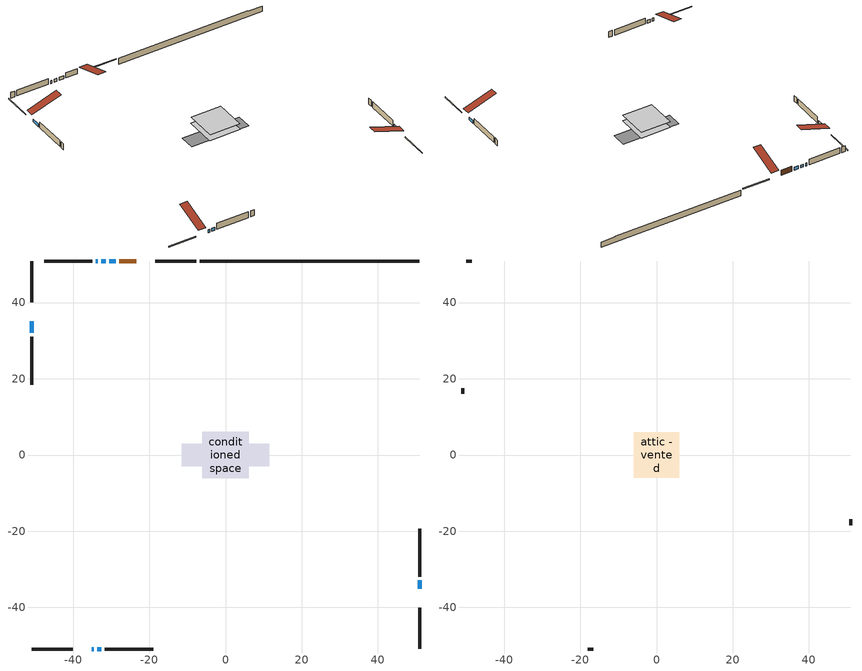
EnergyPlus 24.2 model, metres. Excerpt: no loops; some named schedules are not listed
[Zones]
conditioned space
 floor adiabatic (AdiabaticFloorConstruction): -6.04,-6.04 -6.04,6.04 6.04,6.04 6.04,-6.04 z0.56
 floor foundation (Slab1 construction): -11.43,-2.97 -11.43,2.97 11.43,2.97 11.43,-2.97 z-1.8
 wall outside (RimJoist1 construction): -7.62,50.91 -18.43,50.91 / -50.91,-50.91 -40.11,-50.91 / -50.91,50.91 -50.91,40.11 / 50.91,-50.91 50.91,-40.11 z0.56:0.86
 wall outside (AdiabaticWallConstruction 1): -23.37,50.91 -27.84,50.91 z0.56:2.59
 wall outside (AdiabaticWallConstruction): 50.91,-35.17 50.91,-32.88 / -35.17,-50.91 -34.62,-50.91 / -50.91,35.17 -50.91,32.02 / -28.76,50.91 -30.54,50.91 / -31.47,50.91 -32.56,50.91 / -33.7,-50.91 -32.55,-50.91 / -33.49,50.91 -34.03,50.91 z0.56:1.78
 wall outside (Wall1 construction): -34.96,50.91 -47.57,50.91 / -31.62,-50.91 -19.01,-50.91 / -50.91,31.09 -50.91,18.48 / 50.91,-31.95 50.91,-19.34 z0.56:3
 wall foundation (FoundationWall1 construction): -6.69,50.91,-1.8 -6.69,50.91,0.56 45.15,50.91,0.56 45.15,50.91,0.33 50.91,50.91,0.33 50.91,50.91,-1.8
 window (WindowConstruction): 50.91,-35.16 50.91,-32.88 z0.56:1.78
 window (WindowConstruction 6): -35.16,-50.91 -34.62,-50.91 z0.56:1.78
 window (WindowConstruction 1): -50.91,35.16 -50.91,32.02 z0.56:1.78
 window (WindowConstruction 2): -28.77,50.91 -30.54,50.91 z0.56:1.78
 window (WindowConstruction 3): -31.47,50.91 -32.56,50.91 z0.56:1.78
 window (WindowConstruction 4): -33.69,-50.91 -32.55,-50.91 z0.56:1.78
 window (WindowConstruction 5): -33.49,50.91 -34.03,50.91 z0.56:1.78
 door (Door): -23.37,50.91 -27.84,50.91 z0.56:2.59
 ceiling adiabatic (AdiabaticFloorConstruction): 6.04,-6.04 6.04,6.04 -6.04,6.04 -6.04,-6.04 z0.56
attic - vented
 floor to conditioned space (Floor1 construction Reversed): -6.02,-6.02 -6.02,6.02 6.02,6.02 6.02,-6.02 z3
 wall outside (Wall2 construction): -48.5,50.91 -49.98,50.91 / -18.08,-50.91 -16.6,-50.91 / -50.91,17.55 -50.91,16.06 / 50.91,-18.41 50.91,-16.93 z0.56:3
 roof outside (Roof1 construction): -22.44,50.91,3 -22.44,39.2,6.9 -19.35,39.2,6.9 -19.35,50.91,3; -36.09,-50.91,3 -36.09,-39.2,6.9 -39.18,-39.2,6.9 -39.18,-50.91,3; -50.91,36.09,3 -39.2,36.09,6.9 -39.2,39.18,6.9 -50.91,39.18,3; 50.91,-36.09,3 39.2,-36.09,6.9 39.2,-39.18,6.9 50.91,-39.18,3
[Building]
Building 1: Terrain=Suburbs
[Site:Location]
Regina Intl AP_SK: Latitude {deg}=50.43; Longitude {deg}=-104.67; Time Zone {hr}=-6; Elevation {m}=578; Keep Site Location Information=Yes
[Site:GroundTemperature:Shallow]
-2.28208, -4.75844, -4.95676, -3.7816, 0.936024, 5.63167, 9.70254, 12.2813, 12.5004, 10.403, 6.43594, 1.88434
[Site:WaterMainsTemperature]
Calculation Method=Schedule; Temperature Schedule=mains temperature schedule
[Material] Roughness=Rough; Thermal Absorptance=0.9
Name | Thickness {m} | Conductivity {W/m-K} | Density {kg/m3} | Specific Heat {J/kg-K} | Solar Absorptance | Visible Absorptance
asphalt or fiberglass shingles | 0.00635 | 0.162714 | 1121.4 | 1465.45 | 0.84 | 0.84
ceiling loosefill ins | 0.254 | 0.0480833 | 16.02 | 1046.75 | 0.7 | 0.7
ceiling stud and cavity | 0.1397 | 0.0917193 | 65.682 | 1177.47 | 0.7 | 0.7
concrete 4.0 in. | 0.1016 | 1.803125 | 2242.8 | 837.4 | 0.7 | 0.7
concrete 8.0 in. | 0.2032 | 1.803125 | 2242.8 | 837.4 | 0.7 | 0.7
door material | 0.04445 | 0.0451087 | 512.64 | 1214.23 | 0.7 | 0.7
exterior vertical ins | 0.0457286 | 0.029427 | 32.04 | 1214.23 | 0.7 | 0.7
floor covering | 0.0127 | 0.0433444 | 54.468 | 1339.84 | 0.6 | 0.6
floor rigid ins; wall rigid ins 1 | 0.512978 | 0.029427 | 32.04 | 1214.23 | 0.7 | 0.7
floor stud and cavity | 0.1397 | 1.75129 | 37.0049 | 1207.88 | 0.7 | 0.7
furniture material conditioned space 1 | 0.1524 | 0.115458 | 640.8 | 1214.23 | 0.6 | 0.6
gypsum board | 0.0127 | 0.160291 | 801 | 837.4 | 0.6 | 0.6
gypsum board 1 | 0.0127 | 0.160291 | 801 | 837.4 | 0.7 | 0.7
osb sheathing 0.5 in. | 0.0127 | 0.115458 | 512.64 | 1214.23 | 0.7 | 0.7
osb sheathing 0.75 in. | 0.01905 | 0.115458 | 512.64 | 1214.23 | 0.7 | 0.7
osb sheathing 2.0 in. | 0.0508 | 0.115458 | 512.64 | 1214.23 | 0.7 | 0.7
rim joist rigid ins; wall rigid ins | 0.051816 | 0.029427 | 32.04 | 1214.23 | 0.7 | 0.7
rim joist stud and cavity | 0.0508 | 0.0439398 | 125.044 | 1163.47 | 0.6 | 0.6
wall stud and cavity | 0.1397 | 0.212138 | 139.0536 | 1170.24 | 0.7 | 0.7
wall stud and cavity 1 | 0.0889 | 6.1454 | 50.32683 | 1063.81 | 0.6 | 0.6
wall stud and cavity 2 | 0.0889 | 0.380278 | 52.3479 | 1209.89 | 0.7 | 0.7
wall stud and cavity 3 | 0.0889 | 0.391764 | 83.0341 | 1211.67 | 0.7 | 0.7
wood siding | 0.0254 | 0.102417 | 544.68 | 1172.36 | 0 | 0
wood siding 1 | 0.00254 | 0.102417 | 544.68 | 1172.36 | 0 | 0
wood siding 2; wood siding 3; wood siding 4 | 0.0254 | 0.102417 | 544.68 | 1172.36 | 0.7 | 0.7
[WindowMaterial:SimpleGlazingSystem]
Name | U-Factor {W/m2-K} | Solar Heat Gain Coefficient
WindowMaterial | 2.92474 | 0.66
WindowMaterial 1 | 2.887263 | 0.7
WindowMaterial 2 | 2.95767 | 0.63
WindowMaterial 3 | 2.92814 | 0.66
WindowMaterial 4 | 3.02467 | 0.56
[Construction]
AdiabaticFloorConstruction: floor stud and cavity, floor rigid ins, osb sheathing 0.75 in., floor covering
AdiabaticWallConstruction: wood siding 3, wall rigid ins 1, wall stud and cavity 2, gypsum board
AdiabaticWallConstruction 1: wood siding 4, wall rigid ins 1, wall stud and cavity 2, gypsum board
Door: door material
Floor1 construction Reversed: gypsum board, ceiling stud and cavity, ceiling loosefill ins
FoundationWall1 construction: concrete 8.0 in., gypsum board 1
furniture construction conditioned space 1: furniture material conditioned space 1
PartitionWallConstruction: gypsum board, wall stud and cavity 3, gypsum board
RimJoist1 construction: wood siding 2, rim joist rigid ins, osb sheathing 2.0 in., rim joist stud and cavity
Roof1 construction: asphalt or fiberglass shingles
Slab1 construction: concrete 4.0 in.
Wall1 construction: wood siding, wall rigid ins, osb sheathing 0.5 in., wall stud and cavity, gypsum board
Wall2 construction: wood siding 1, wall stud and cavity 1
WindowConstruction; WindowConstruction 4: WindowMaterial
WindowConstruction 1: WindowMaterial 1
WindowConstruction 2: WindowMaterial 2
WindowConstruction 3: WindowMaterial 3
WindowConstruction 5; WindowConstruction 6: WindowMaterial 4
[Zone] Multiplier=1; Part of Total Floor Area=Yes
Name | Volume {m3}
attic - vented | 91.7765
conditioned space | 704.7
[Space]
Name | Zone | Volume {m3}
attic - vented 1 | attic - vented | 91.7765
conditioned space 1 | conditioned space | 704.7
[ZoneInfiltration:EffectiveLeakageArea]
infil attic - vented 1: Zone or Space=attic - vented 1; Schedule=Always On Discrete; Effective Air Leakage Area {cm2}=4570.74; Stack Coefficient=0.000441179; Wind Coefficient=1.41915e-05
[ZoneMixing]
whole house fan mix: Zone or Space=attic - vented; Schedule=Always On Continuous; Design Flow Rate Calculation Method=Flow/Zone; Design Flow Rate {m3/s}=0; Source Zone or Space=conditioned space
[SurfaceProperty:ExposedFoundationPerimeter]
Slab1: Exposed Perimeter Calculation Method=TotalExposedPerimeter; Total Exposed Perimeter {m}=57.607
[InternalMass] Zone or ZoneList=conditioned space; Space or SpaceList=conditioned space 1
Name | Construction | Surface Area {m2}
furniture mass conditioned space 1 | furniture construction conditioned space 1 | 112.768
partition wall mass | PartitionWallConstruction | 281.92
[Lights]
interior lighting: Zone or ZoneList or Space or SpaceList=conditioned space 1; Schedule=interior lighting schedule; Design Level Calculation Method=LightingLevel; Lighting Level {W}=343.2; Return Air Fraction=0; Fraction Radiant=0.6; Fraction Visible=0.2; Fraction Replaceable=1
[People]
occupants: Zone or ZoneList or Space or SpaceList=conditioned space 1; Number of People Schedule=occupants schedule; Number of People Calculation Method=People; Number of People=3; Fraction Radiant=0.314171; Sensible Heat Fraction=0.56303; Activity Level Schedule=occupants activity schedule; Carbon Dioxide Generation Rate {m3/s-W}=0; Enable ASHRAE 55 Comfort Warnings=No; Mean Radiant Temperature Calculation Type=EnclosureAveraged
[ElectricEquipment] Zone or ZoneList or Space or SpaceList=conditioned space 1; Design Level Calculation Method=EquipmentLevel
Name | Schedule | Design Level {W} | Fraction Latent | Fraction Radiant | Fraction Lost
clothes dryer | clothes dryer schedule | 140.772 | 0.015 | 0.081 | 0.85
clothes washer | clothes washer schedule | 32.1985 | 0.03 | 0.162 | 0.7
cooking range | cooking range schedule | 215.147 | 0.08 | 0.432 | 0.2
dishwasher | dishwasher schedule | 66.8632 | 0.3 | 0.18 | 0.4
fridge | fridge schedule | 72.9452 | 0 | 0.6 | 0
mech vent house fan | mech vent house fan schedule | 118 | 0 | 0 | 0.5
mech vent house fan cfis | mech vent house fan cfis schedule | 0 | 0 | 0 | 0
misc plug loads | misc plug loads schedule | 494.7 | 0.045 | 0.513 | 0.1
whole house fan | Always On Discrete | 0 | 0 | 0 | 1
[OtherEquipment] Zone or ZoneList or Space or SpaceList=conditioned space 1; Design Level Calculation Method=EquipmentLevel
Name | Fuel Type | Schedule | Design Level {W} | Fraction Latent | Fraction Radiant | Fraction Lost
clothes dryer 1 | Electricity | clothes dryer schedule | 0 | 0.015 | 0.081 | 0.85
cooking range 1 | Electricity | cooking range schedule | 0 | 0.08 | 0.432 | 0.2
general water use latent | None | general water use schedule | 62.594 | 1 | 0 | 0
general water use sensible | None | general water use schedule | -61.6891 | 0 | 0.6 | 0
mech vent house fan latent load | None | Always On Discrete | 0 | 1 | 0 | 0
mech vent house fan sensible load | None | Always On Discrete | 0 | 0 | 0 | 0
water heater energy adjustment1 | NaturalGas | Always On Discrete | 0.01 | 0 | 0 | 1
[ZoneInfiltration:DesignFlowRate] Zone or ZoneList or Space or SpaceList=conditioned space 1; Schedule=Always On Discrete; Design Flow Rate Calculation Method=Flow/Zone; Design Flow Rate {m3/s}=0
infil flow; natural vent flow; whole house fan flow
[AvailabilityManager:Scheduled]
central ac and furnace airloop Availability Manager: Schedule=Always On Discrete
[Foundation:Kiva]
Foundation Kiva 1: Initial Indoor Air Temperature {C}=21; Wall Height Above Grade {m}=0.560009; Wall Depth Below Slab {m}=0.2032; Custom Block Material Name 1=exterior vertical ins; Custom Block Depth 1 {m}=2.36001; Custom Block X Position 1 {m}=0.2159; Custom Block Z Position 1 {m}=0
[Foundation:Kiva:Settings]
Soil Conductivity {W/m-K}=0.849921; Soil Density {kg/m3}=1842.3; Soil Specific Heat {J/kg-K}=418.7; Ground Solar Absorptivity=0.9; Ground Thermal Absorptivity=0.9; Ground Surface Roughness {m}=0.03; Far-Field Width {m}=40; Deep-Ground Boundary Condition=ZeroFlux; Deep-Ground Depth {m}=40; Minimum Cell Dimension {m}=0.2; Maximum Cell Growth Coefficient=3; Simulation Timestep=Timestep
[Exterior:Lights]
exterior lighting: Schedule=exterior lighting schedule; Design Level {W}=75.6
[EnergyManagementSystem:GlobalVariable]
central_ac_and_furnace_airloop_Fan_RTF
infil_program_Qfan
infil_program_Qinf
natural_vent_program_Qnv
natural_vent_program_Qwhf
[EnergyManagementSystem:Sensor]
Name | Output:Variable or Output:Meter Index Key | Output:Variable or Output:Meter
airflow_gain | infil flow | Infiltration Sensible Heat Gain Energy
airflow_gain_1 | natural vent flow | Infiltration Sensible Heat Gain Energy
airflow_gain_2 | whole house fan flow | Infiltration Sensible Heat Gain Energy
airflow_loss | infil flow | Infiltration Sensible Heat Loss Energy
airflow_loss_1 | natural vent flow | Infiltration Sensible Heat Loss Energy
airflow_loss_2 | whole house fan flow | Infiltration Sensible Heat Loss Energy
clg_load_cond |  | Cooling:EnergyTransfer:Zone:CONDITIONED SPACE
clg_sp_s; clg_sp_s_1 | cooling setpoint | Schedule Value
clothes_dryer_exhaust_0_sch_s | clothes dryer exhaust 0 schedule | Schedule Value
cool_season | cooling season schedule | Schedule Value
htg_load_cond |  | Heating:EnergyTransfer:Zone:CONDITIONED SPACE
htg_sp_s; htg_sp_s_1 | heating setpoint | Schedule Value
ig_ee_conv | clothes dryer | Electric Equipment Convective Heating Energy
ig_ee_conv_2 | cooking range | Electric Equipment Convective Heating Energy
ig_ee_conv_4 | fridge | Electric Equipment Convective Heating Energy
ig_ee_conv_5 | misc plug loads | Electric Equipment Convective Heating Energy
ig_ee_conv_6 | whole house fan | Electric Equipment Convective Heating Energy
ig_ee_rad | clothes dryer | Electric Equipment Radiant Heating Energy
ig_ee_rad_2 | cooking range | Electric Equipment Radiant Heating Energy
ig_ee_rad_4 | fridge | Electric Equipment Radiant Heating Energy
ig_ee_rad_5 | misc plug loads | Electric Equipment Radiant Heating Energy
ig_ee_rad_6 | whole house fan | Electric Equipment Radiant Heating Energy
ig_lgt_conv | interior lighting | Lights Convective Heating Energy
ig_lgt_rad | interior lighting | Lights Radiant Heating Energy
ig_lgt_vis | interior lighting | Lights Visible Radiation Heating Energy
ig_oe_conv | clothes dryer 1 | Other Equipment Convective Heating Energy
ig_oe_conv_1 | cooking range 1 | Other Equipment Convective Heating Energy
ig_oe_conv_2 | general water use latent | Other Equipment Convective Heating Energy
ig_oe_conv_3 | general water use sensible | Other Equipment Convective Heating Energy
ig_oe_conv_4 | water heater energy adjustment1 | Other Equipment Convective Heating Energy
ig_oe_rad | clothes dryer 1 | Other Equipment Radiant Heating Energy
ig_oe_rad_1 | cooking range 1 | Other Equipment Radiant Heating Energy
ig_oe_rad_2 | general water use latent | Other Equipment Radiant Heating Energy
ig_oe_rad_3 | general water use sensible | Other Equipment Radiant Heating Energy
ig_oe_rad_4 | water heater energy adjustment1 | Other Equipment Radiant Heating Energy
ig_ppl_conv | occupants | People Convective Heating Energy
ig_ppl_rad | occupants | People Radiant Heating Energy
im_conv | furniture mass conditioned space 1 | Surface Inside Face Convection Heat Gain Energy
im_conv_1 | partition wall mass | Surface Inside Face Convection Heat Gain Energy
im_ig | furniture mass conditioned space 1 | Surface Inside Face Internal Gains Radiation Heat Gain Energy
im_ig_1 | partition wall mass | Surface Inside Face Internal Gains Radiation Heat Gain Energy
im_lgt | furniture mass conditioned space 1 | Surface Inside Face Lights Radiation Heat Gain Energy
im_lgt_1 | partition wall mass | Surface Inside Face Lights Radiation Heat Gain Energy
im_sol | furniture mass conditioned space 1 | Surface Inside Face Solar Radiation Heat Gain Energy
im_sol_1 | partition wall mass | Surface Inside Face Solar Radiation Heat Gain Energy
im_surf | furniture mass conditioned space 1 | Surface Inside Face Net Surface Thermal Radiation Heat Gain Energy
im_surf_1 | partition wall mass | Surface Inside Face Net Surface Thermal Radiation Heat Gain Energy
mv_conv | mech vent house fan | Electric Equipment Convective Heating Energy
mv_conv_1 | mech vent house fan cfis | Electric Equipment Convective Heating Energy
mv_conv_2 | mech vent house fan latent load | Other Equipment Convective Heating Energy
mv_conv_3 | mech vent house fan sensible load | Other Equipment Convective Heating Energy
mv_rad | mech vent house fan | Electric Equipment Radiant Heating Energy
mv_rad_1 | mech vent house fan cfis | Electric Equipment Radiant Heating Energy
mv_rad_2 | mech vent house fan latent load | Other Equipment Radiant Heating Energy
mv_rad_3 | mech vent house fan sensible load | Other Equipment Radiant Heating Energy
natural_vent_s | natural vent schedule | Schedule Value
out_pb_s |  | Site Outdoor Air Barometric Pressure
out_wt_s |  | Site Outdoor Air Humidity Ratio
site_vw_s |  | Site Wind Speed
ss_back_out | Window1 | Surface Window Shortwave from Zone Back Out Window Heat Transfer Rate
ss_back_out_1 | Window10 | Surface Window Shortwave from Zone Back Out Window Heat Transfer Rate
ss_back_out_2 | Window3 | Surface Window Shortwave from Zone Back Out Window Heat Transfer Rate
ss_back_out_3 | Window4 | Surface Window Shortwave from Zone Back Out Window Heat Transfer Rate
ss_back_out_4 | Window6 | Surface Window Shortwave from Zone Back Out Window Heat Transfer Rate
ss_back_out_5 | Window7 | Surface Window Shortwave from Zone Back Out Window Heat Transfer Rate
ss_back_out_6 | Window8 | Surface Window Shortwave from Zone Back Out Window Heat Transfer Rate
ss_conv | Door1 | Surface Inside Face Convection Heat Gain Energy
ss_conv_1 | Window1 | Surface Inside Face Convection Heat Gain Energy
ss_conv_2 | Window10 | Surface Inside Face Convection Heat Gain Energy
ss_conv_3 | Window3 | Surface Inside Face Convection Heat Gain Energy
ss_conv_4 | Window4 | Surface Inside Face Convection Heat Gain Energy
ss_conv_5 | Window6 | Surface Inside Face Convection Heat Gain Energy
ss_conv_6 | Window7 | Surface Inside Face Convection Heat Gain Energy
ss_conv_7 | Window8 | Surface Inside Face Convection Heat Gain Energy
ss_ig | Door1 | Surface Inside Face Internal Gains Radiation Heat Gain Energy
ss_ig_1 | Window1 | Surface Inside Face Internal Gains Radiation Heat Gain Energy
ss_ig_2 | Window10 | Surface Inside Face Internal Gains Radiation Heat Gain Energy
ss_ig_3 | Window3 | Surface Inside Face Internal Gains Radiation Heat Gain Energy
ss_ig_4 | Window4 | Surface Inside Face Internal Gains Radiation Heat Gain Energy
ss_ig_5 | Window6 | Surface Inside Face Internal Gains Radiation Heat Gain Energy
ss_ig_6 | Window7 | Surface Inside Face Internal Gains Radiation Heat Gain Energy
ss_ig_7 | Window8 | Surface Inside Face Internal Gains Radiation Heat Gain Energy
ss_lgt | Door1 | Surface Inside Face Lights Radiation Heat Gain Energy
ss_sol | Door1 | Surface Inside Face Solar Radiation Heat Gain Energy
ss_surf | Door1 | Surface Inside Face Net Surface Thermal Radiation Heat Gain Energy
ss_surf_1 | Window1 | Surface Inside Face Net Surface Thermal Radiation Heat Gain Energy
ss_surf_2 | Window10 | Surface Inside Face Net Surface Thermal Radiation Heat Gain Energy
ss_surf_3 | Window3 | Surface Inside Face Net Surface Thermal Radiation Heat Gain Energy
ss_surf_4 | Window4 | Surface Inside Face Net Surface Thermal Radiation Heat Gain Energy
ss_surf_5 | Window6 | Surface Inside Face Net Surface Thermal Radiation Heat Gain Energy
ss_surf_6 | Window7 | Surface Inside Face Net Surface Thermal Radiation Heat Gain Energy
ss_surf_7 | Window8 | Surface Inside Face Net Surface Thermal Radiation Heat Gain Energy
ss_trans_in | Window1 | Surface Window Transmitted Solar Radiation Rate
ss_trans_in_1 | Window10 | Surface Window Transmitted Solar Radiation Rate
ss_trans_in_2 | Window3 | Surface Window Transmitted Solar Radiation Rate
ss_trans_in_3 | Window4 | Surface Window Transmitted Solar Radiation Rate
ss_trans_in_4 | Window6 | Surface Window Transmitted Solar Radiation Rate
ss_trans_in_5 | Window7 | Surface Window Transmitted Solar Radiation Rate
ss_trans_in_6 | Window8 | Surface Window Transmitted Solar Radiation Rate
ss_trans_out | Window1 | Surface Inside Face Initial Transmitted Diffuse Transmitted Out Window Solar Radiation Rate
ss_trans_out_1 | Window10 | Surface Inside Face Initial Transmitted Diffuse Transmitted Out Window Solar Radiation Rate
ss_trans_out_2 | Window3 | Surface Inside Face Initial Transmitted Diffuse Transmitted Out Window Solar Radiation Rate
ss_trans_out_3 | Window4 | Surface Inside Face Initial Transmitted Diffuse Transmitted Out Window Solar Radiation Rate
ss_trans_out_4 | Window6 | Surface Inside Face Initial Transmitted Diffuse Transmitted Out Window Solar Radiation Rate
ss_trans_out_5 | Window7 | Surface Inside Face Initial Transmitted Diffuse Transmitted Out Window Solar Radiation Rate
ss_trans_out_6 | Window8 | Surface Inside Face Initial Transmitted Diffuse Transmitted Out Window Solar Radiation Rate
s_conv | Floor1 | Surface Inside Face Convection Heat Gain Energy
s_conv_1 | FoundationWall1 | Surface Inside Face Convection Heat Gain Energy
s_conv_10 | Wall1:180 | Surface Inside Face Convection Heat Gain Energy
s_conv_11 | Wall1:270 | Surface Inside Face Convection Heat Gain Energy
s_conv_12 | Wall1:90 | Surface Inside Face Convection Heat Gain Energy
s_conv_2 | inferred conditioned ceiling | Surface Inside Face Convection Heat Gain Energy
s_conv_3 | inferred conditioned floor | Surface Inside Face Convection Heat Gain Energy
s_conv_4 | RimJoist1:0 | Surface Inside Face Convection Heat Gain Energy
s_conv_5 | RimJoist1:180 | Surface Inside Face Convection Heat Gain Energy
s_conv_6 | RimJoist1:270 | Surface Inside Face Convection Heat Gain Energy
s_conv_7 | RimJoist1:90 | Surface Inside Face Convection Heat Gain Energy
s_conv_8 | Slab1 | Surface Inside Face Convection Heat Gain Energy
s_conv_9 | Wall1:0 | Surface Inside Face Convection Heat Gain Energy
s_ig | Floor1 | Surface Inside Face Internal Gains Radiation Heat Gain Energy
s_ig_1 | FoundationWall1 | Surface Inside Face Internal Gains Radiation Heat Gain Energy
s_ig_10 | Wall1:180 | Surface Inside Face Internal Gains Radiation Heat Gain Energy
s_ig_11 | Wall1:270 | Surface Inside Face Internal Gains Radiation Heat Gain Energy
s_ig_12 | Wall1:90 | Surface Inside Face Internal Gains Radiation Heat Gain Energy
s_ig_2 | inferred conditioned ceiling | Surface Inside Face Internal Gains Radiation Heat Gain Energy
s_ig_3 | inferred conditioned floor | Surface Inside Face Internal Gains Radiation Heat Gain Energy
s_ig_4 | RimJoist1:0 | Surface Inside Face Internal Gains Radiation Heat Gain Energy
s_ig_5 | RimJoist1:180 | Surface Inside Face Internal Gains Radiation Heat Gain Energy
s_ig_6 | RimJoist1:270 | Surface Inside Face Internal Gains Radiation Heat Gain Energy
s_ig_7 | RimJoist1:90 | Surface Inside Face Internal Gains Radiation Heat Gain Energy
s_ig_8 | Slab1 | Surface Inside Face Internal Gains Radiation Heat Gain Energy
s_ig_9 | Wall1:0 | Surface Inside Face Internal Gains Radiation Heat Gain Energy
s_lgt | Floor1 | Surface Inside Face Lights Radiation Heat Gain Energy
s_lgt_1 | FoundationWall1 | Surface Inside Face Lights Radiation Heat Gain Energy
s_lgt_10 | Wall1:180 | Surface Inside Face Lights Radiation Heat Gain Energy
s_lgt_11 | Wall1:270 | Surface Inside Face Lights Radiation Heat Gain Energy
s_lgt_12 | Wall1:90 | Surface Inside Face Lights Radiation Heat Gain Energy
s_lgt_2 | inferred conditioned ceiling | Surface Inside Face Lights Radiation Heat Gain Energy
s_lgt_3 | inferred conditioned floor | Surface Inside Face Lights Radiation Heat Gain Energy
s_lgt_4 | RimJoist1:0 | Surface Inside Face Lights Radiation Heat Gain Energy
s_lgt_5 | RimJoist1:180 | Surface Inside Face Lights Radiation Heat Gain Energy
s_lgt_6 | RimJoist1:270 | Surface Inside Face Lights Radiation Heat Gain Energy
s_lgt_7 | RimJoist1:90 | Surface Inside Face Lights Radiation Heat Gain Energy
s_lgt_8 | Slab1 | Surface Inside Face Lights Radiation Heat Gain Energy
s_lgt_9 | Wall1:0 | Surface Inside Face Lights Radiation Heat Gain Energy
s_sol | Floor1 | Surface Inside Face Solar Radiation Heat Gain Energy
s_sol_1 | FoundationWall1 | Surface Inside Face Solar Radiation Heat Gain Energy
s_sol_10 | Wall1:180 | Surface Inside Face Solar Radiation Heat Gain Energy
s_sol_11 | Wall1:270 | Surface Inside Face Solar Radiation Heat Gain Energy
s_sol_12 | Wall1:90 | Surface Inside Face Solar Radiation Heat Gain Energy
s_sol_2 | inferred conditioned ceiling | Surface Inside Face Solar Radiation Heat Gain Energy
s_sol_3 | inferred conditioned floor | Surface Inside Face Solar Radiation Heat Gain Energy
s_sol_4 | RimJoist1:0 | Surface Inside Face Solar Radiation Heat Gain Energy
s_sol_5 | RimJoist1:180 | Surface Inside Face Solar Radiation Heat Gain Energy
s_sol_6 | RimJoist1:270 | Surface Inside Face Solar Radiation Heat Gain Energy
s_sol_7 | RimJoist1:90 | Surface Inside Face Solar Radiation Heat Gain Energy
s_sol_8 | Slab1 | Surface Inside Face Solar Radiation Heat Gain Energy
s_sol_9 | Wall1:0 | Surface Inside Face Solar Radiation Heat Gain Energy
s_surf | Floor1 | Surface Inside Face Net Surface Thermal Radiation Heat Gain Energy
s_surf_1 | FoundationWall1 | Surface Inside Face Net Surface Thermal Radiation Heat Gain Energy
s_surf_10 | Wall1:180 | Surface Inside Face Net Surface Thermal Radiation Heat Gain Energy
s_surf_11 | Wall1:270 | Surface Inside Face Net Surface Thermal Radiation Heat Gain Energy
s_surf_12 | Wall1:90 | Surface Inside Face Net Surface Thermal Radiation Heat Gain Energy
s_surf_2 | inferred conditioned ceiling | Surface Inside Face Net Surface Thermal Radiation Heat Gain Energy
s_surf_3 | inferred conditioned floor | Surface Inside Face Net Surface Thermal Radiation Heat Gain Energy
s_surf_4 | RimJoist1:0 | Surface Inside Face Net Surface Thermal Radiation Heat Gain Energy
s_surf_5 | RimJoist1:180 | Surface Inside Face Net Surface Thermal Radiation Heat Gain Energy
s_surf_6 | RimJoist1:270 | Surface Inside Face Net Surface Thermal Radiation Heat Gain Energy
s_surf_7 | RimJoist1:90 | Surface Inside Face Net Surface Thermal Radiation Heat Gain Energy
s_surf_8 | Slab1 | Surface Inside Face Net Surface Thermal Radiation Heat Gain Energy
s_surf_9 | Wall1:0 | Surface Inside Face Net Surface Thermal Radiation Heat Gain Energy
[EnergyManagementSystem:Actuator]
Name | Actuated Component Unique | Actuated Component Type | Actuated Component Control Type
fridge_schedule_act | fridge schedule | Schedule:Constant | Schedule Value
infil_flow_act | infil flow | Zone Infiltration | Air Exchange Flow Rate
mech_vent_house_fan_cfis_act | mech vent house fan cfis | ElectricEquipment | Electricity Rate
mech_vent_house_fan_latent_load_act | mech vent house fan latent load | OtherEquipment | Power Level
mech_vent_house_fan_sensible_load_act | mech vent house fan sensible load | OtherEquipment | Power Level
natural_vent_flow_act | natural vent flow | Zone Infiltration | Air Exchange Flow Rate
